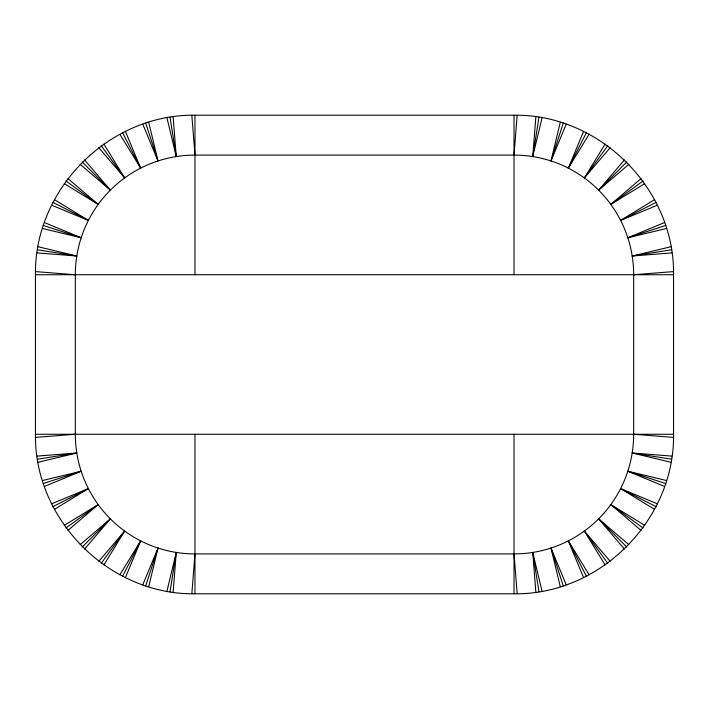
<?xml version="1.0" encoding="UTF-8"?>
<svg xmlns="http://www.w3.org/2000/svg" width="709" height="709" viewBox="0 0 709 709"><rect width="100%" height="100%" fill="white"/><g stroke="black" fill="none" stroke-linecap="round" stroke-linejoin="round"><path stroke-width="1.06" d="M35.45 274.738C34.138 189.064 109.301 113.901 194.975 115.212L514.025 115.212C599.699 113.901 674.862 189.064 673.55 274.738L673.55 434.262C674.862 519.936 599.699 595.099 514.025 593.788L194.975 593.788C109.301 595.099 34.138 519.936 35.45 434.262L35.45 274.738L673.55 274.738M173.138 592.068L176.257 552.435L166.978 591.093M191.855 593.539L194.975 553.906A119.644 119.644 0 0 1 75.331 434.262L75.331 274.738A119.644 119.644 0 0 1 194.975 155.094L514.025 155.094A119.644 119.644 0 0 1 633.669 274.738L633.669 434.262A119.644 119.644 0 0 1 514.025 553.906L194.975 553.906M514.025 155.094L517.145 115.461M542.022 117.907L532.743 156.565L535.862 116.932M170.018 591.82L176.257 552.435M532.743 156.565L538.982 117.18M148.722 586.706L158.001 548.048L142.793 584.783M566.207 124.217L550.999 160.952L560.278 122.294M145.682 585.98L158.001 548.048M550.999 160.952L563.318 123.02M125.44 577.596L140.657 540.87L119.883 574.769M589.117 134.231L568.343 168.13L583.56 131.404M122.551 576.399L140.657 540.87M568.343 168.13L586.449 132.601M103.877 564.958L124.651 531.059L98.826 561.289M610.174 147.711L584.349 177.941L605.123 144.042M101.21 563.318L124.651 531.059M584.349 177.941L607.79 145.682M84.557 549.094L110.374 518.864L80.144 544.68M628.856 164.32L598.626 190.136L624.443 159.906M82.173 547.064L110.374 518.864M598.626 190.136L626.827 161.936M67.949 530.412L98.179 504.586L64.28 525.36M644.72 183.64L610.821 204.414L641.051 178.588M65.919 528.028L98.179 504.586M610.821 204.414L643.081 180.972M54.469 509.354L88.368 488.581L51.642 503.798M657.358 205.202L620.632 220.419L654.531 199.646M52.838 506.687L88.368 488.581M620.632 220.419L656.162 202.313M666.469 228.484L627.811 237.763L664.546 222.555M44.454 486.445L81.189 471.237L42.531 480.516M627.811 237.763L665.742 225.444M43.258 483.556L81.189 471.237M671.831 252.9L632.198 256.02L670.856 246.741M38.144 462.259L76.802 452.98L37.169 456.1M632.198 256.02L671.583 249.781M37.417 459.219L76.802 452.98M633.669 274.738L673.302 271.618M35.698 437.382L75.331 434.262M35.45 434.262L673.55 434.262M37.169 252.9L76.802 256.02L38.144 246.741M35.698 271.618L75.331 274.738M633.669 434.262L673.302 437.382M670.856 462.259L632.198 452.98L671.831 456.1M37.417 249.781L76.802 256.02M632.198 452.98L671.583 459.219M42.531 228.484L81.189 237.763L44.454 222.555M664.546 486.445L627.811 471.237L666.469 480.516M43.258 225.444L81.189 237.763M627.811 471.237L665.742 483.556M51.642 205.202L88.368 220.419L54.469 199.646M654.531 509.354L620.632 488.581L657.358 503.798M620.632 488.581L656.162 506.687M52.838 202.313L88.368 220.419M641.051 530.412L610.821 504.586L644.72 525.36M64.28 183.64L98.179 204.414L67.949 178.588M610.821 504.586L643.081 528.028M65.919 180.972L98.179 204.414M624.443 549.094L598.626 518.864L628.856 544.68M80.144 164.32L110.374 190.136L84.557 159.906M598.626 518.864L626.827 547.064M82.173 161.936L110.374 190.136M605.123 564.958L584.349 531.059L610.174 561.289M98.826 147.711L124.651 177.941L103.877 144.042M584.349 531.059L607.79 563.318M101.21 145.682L124.651 177.941M583.56 577.596L568.343 540.87L589.117 574.769M119.883 134.231L140.657 168.13L125.44 131.404M568.343 540.87L586.449 576.399M122.551 132.601L140.657 168.13M560.278 586.706L550.999 548.048L566.207 584.783M142.793 124.217L158.001 160.952L148.722 122.294M550.999 548.048L563.318 585.98M145.682 123.02L158.001 160.952M535.862 592.068L532.743 552.435L542.022 591.093M166.978 117.907L176.257 156.565L173.138 116.932M532.743 552.435L538.982 591.82M170.018 117.18L176.257 156.565M514.025 553.906L517.145 593.539M191.855 115.461L194.975 155.094M514.025 115.212L514.025 274.738M514.025 434.262L514.025 593.788M194.975 115.212L194.975 274.738M194.975 434.262L194.975 593.788"/></g></svg>
